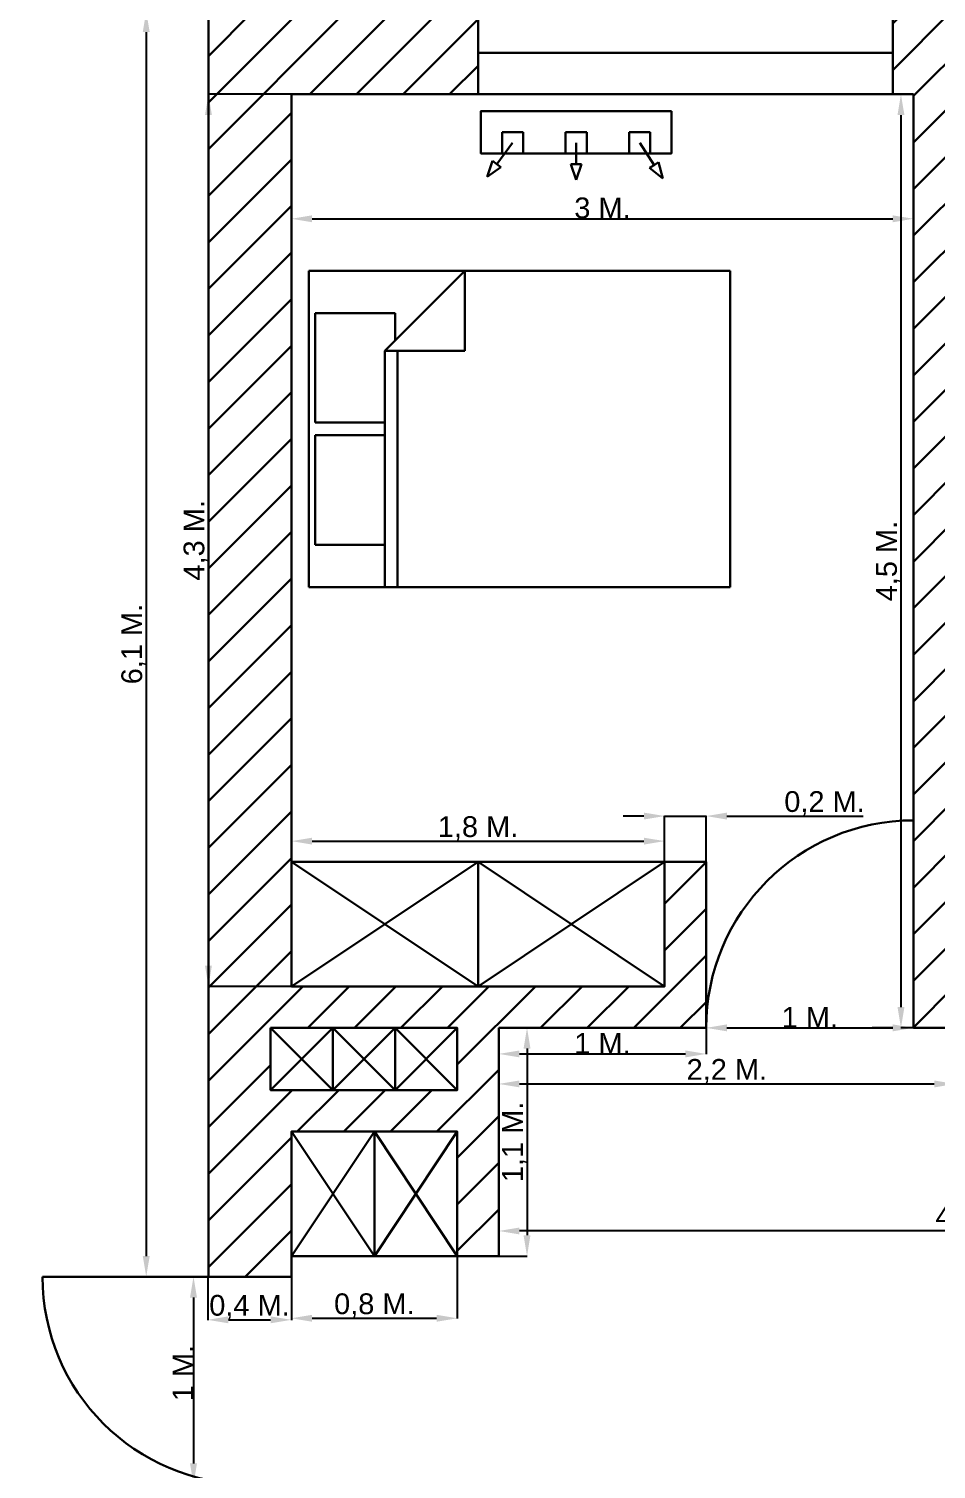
# Model space of a CAD drawing. Header units: millimetres. Extents: x 2020 to 22814, y -453 to 28710.
# Drawn here: x 6257 to 10632, y 18272 to 25215 of the extents above; entities that cross this region are included whole.
import ezdxf

# ---------------------------------------------------------------- set-up
doc = ezdxf.new("R2010")
doc.units = ezdxf.units.MM
doc.layers.add('contur', color=7, linetype='Continuous', lineweight=30)
doc.layers.add('dimension', color=30, linetype='Continuous')
doc.styles.get("Standard").update_dxf_attribs({"font": 'arial.ttf'})
doc.dimstyles.new('Meters', dxfattribs={"dimtxt": 100, "dimasz": 100, "dimexe": 1.25, "dimexo": 0.625, "dimtad": 1, "dimlfac": 0.001, "dimtxsty": 'Standard', "dimcen": 2.5, "dimadec": 0, "dimazin": 0, "dimtfac": 1, "dimtmove": 0, "dimatfit": 3, "dimfxl": 1, "dimarcsym": 0})

# ---------------------------------------------------------------- blocks, each defined once
blk = doc.blocks.new('Bed - Queen')
at = {"linetype": 'Continuous'}
for p, q in [((0, -80.00003), (0, 0)), ((0, 0), (59.99999, 0)), ((59.99999, 0), (59.99999, -80.00003)), ((7.99999, -1.2), (28.79998, -1.2)), ((7.99999, -14.4), (7.99999, -1.2)), ((28.79998, -1.2), (28.79998, -14.4)), ((31.19999, -1.2), (51.99999, -1.2)), ((31.19999, -14.4), (31.19999, -1.2)), ((51.99999, -1.2), (51.99999, -16.4)), ((0, -14.4), (44.8, -14.4)), ((59.99999, -29.6), (44.8, -14.4)), ((44.8, -14.4), (44.8, -29.6)), ((51.99999, -16.4), (46.79936, -16.4)), ((44.8, -16.8), (0, -16.8)), ((44.8, -29.6), (59.99999, -29.6)), ((59.99999, -80.00003), (0, -80.00003))]:
    blk.add_line(p, q, dxfattribs=at)
blk = doc.blocks.new('Heater Unit')
for p, q in [((1.1007, 5.8353), (1.6336, 3.7846)), ((2.7574, 4.5144), (1.1007, 5.8353)), ((11.39, 4.02), (12.06, 6.03)), ((12.06, 6.03), (12.73, 4.02)), ((21.581, 4.4186), (23.3257, 5.6207)), ((23.3257, 5.6207), (22.6512, 3.6122)), ((1.6336, 3.7846), (2.1955, 4.1495)), ((2.1955, 4.1495), (2.7574, 4.5144)), ((4.02, 1.34), (2.1955, 4.1495)), ((12.06, 4.02), (11.39, 4.02)), ((12.73, 4.02), (12.06, 4.02)), ((12.06, 1.34), (12.06, 4.02)), ((20.1, 1.34), (22.1161, 4.0154)), ((22.1161, 4.0154), (21.581, 4.4186)), ((22.6512, 3.6122), (22.1161, 4.0154)), ((2.68, 2.68), (2.68, 0)), ((5.36, 0), (5.36, 2.68)), ((10.72, 2.68), (10.72, 0)), ((13.4, 0), (13.4, 2.68)), ((18.76, 2.68), (18.76, 0)), ((21.44, 0), (21.44, 2.68)), ((2.68, 0), (5.36, 0)), ((10.72, 0), (13.4, 0)), ((18.76, 0), (21.44, 0))]:
    blk.add_line(p, q)
blk.add_lwpolyline([(0, -2.68), (0, 2.68), (24.12, 2.68), (24.12, -2.68)], close=True)
blk = doc.blocks.new('*D23')
at = {"layer": 'Defpoints', "color": 0, "transparency": 16777216}
for p in [(9522.8, 20399.1), (10522.8, 20399.1), (10522.8, 20399.1)]:
    blk.add_point(p, dxfattribs=at)
at = {"layer": 'dimension', "color": 0, "lineweight": -2, "transparency": 16777216}
for p, q in [((9522.8, 20399.7), (9522.8, 20400.3)), ((9622.8, 20399.1), (10422.8, 20399.1)), ((10522.8, 20399.7), (10522.8, 20400.3))]:
    blk.add_line(p, q, dxfattribs=at)
at = {"layer": 'dimension', "color": 0, "transparency": 16777216}
for points in [[(9622.8, 20415.7), (9622.8, 20382.4), (9522.8, 20399.1)], [(10422.8, 20415.7), (10422.8, 20382.4), (10522.8, 20399.1)]]:
    blk.add_solid(points, dxfattribs=at)
at = {"layer": 'dimension', "color": 0, "transparency": 16777216, "insert": (10022.8, 20449.9), "char_height": 100, "attachment_point": 5}
blk.add_mtext('1 M.', dxfattribs=at)
blk = doc.blocks.new('*D24')
at = {"layer": 'Defpoints', "color": 0, "transparency": 16777216}
for p in [(7322.8, 19199.1), (7050.8, 18199.1), (7322.8, 18199.1)]:
    blk.add_point(p, dxfattribs=at)
at = {"layer": 'dimension', "color": 0, "lineweight": -2, "transparency": 16777216}
for p, q in [((7322.2, 19199.1), (7049.6, 19199.1)), ((7050.8, 19099.1), (7050.8, 18299.1)), ((7322.2, 18199.1), (7049.6, 18199.1))]:
    blk.add_line(p, q, dxfattribs=at)
at = {"layer": 'dimension', "color": 0, "transparency": 16777216}
for points in [[(7034.1, 19099.1), (7067.5, 19099.1), (7050.8, 19199.1)], [(7034.1, 18299.1), (7067.5, 18299.1), (7050.8, 18199.1)]]:
    blk.add_solid(points, dxfattribs=at)
at = {"layer": 'dimension', "color": 0, "transparency": 16777216, "insert": (6999.9, 18734.9), "char_height": 100, "attachment_point": 5, "rotation": 90}
blk.add_mtext('1 M.', dxfattribs=at)
blk = doc.blocks.new('*D33')
at = {"layer": 'Defpoints', "color": 0, "transparency": 16777216}
for p in [(10522.8, 24899.1), (10462.3, 20399.1), (10522.8, 20399.1)]:
    blk.add_point(p, dxfattribs=at)
at = {"layer": 'dimension', "color": 0, "lineweight": -2, "transparency": 16777216}
for p, q in [((10522.2, 24899.1), (10461, 24899.1)), ((10462.3, 24799.1), (10462.3, 20499.1)), ((10522.2, 20399.1), (10461, 20399.1))]:
    blk.add_line(p, q, dxfattribs=at)
at = {"layer": 'dimension', "color": 0, "transparency": 16777216}
for points in [[(10445.6, 24799.1), (10479, 24799.1), (10462.3, 24899.1)], [(10445.6, 20499.1), (10479, 20499.1), (10462.3, 20399.1)]]:
    blk.add_solid(points, dxfattribs=at)
at = {"layer": 'dimension', "color": 0, "transparency": 16777216, "insert": (10401.8, 22649.1), "char_height": 100, "attachment_point": 5, "rotation": 90}
blk.add_mtext('4,5 M.', dxfattribs=at)
blk = doc.blocks.new('*D34')
at = {"layer": 'Defpoints', "color": 0, "transparency": 16777216}
for p in [(7522.8, 24899.1), (10522.8, 24899.1), (10522.8, 24299.1)]:
    blk.add_point(p, dxfattribs=at)
at = {"layer": 'dimension', "color": 0, "lineweight": -2, "transparency": 16777216}
for p, q in [((7522.8, 24898.4), (7522.8, 24297.8)), ((10522.8, 24898.4), (10522.8, 24297.8)), ((7622.8, 24299.1), (10422.8, 24299.1))]:
    blk.add_line(p, q, dxfattribs=at)
at = {"layer": 'dimension', "color": 0, "transparency": 16777216}
for points in [[(7622.8, 24315.7), (7622.8, 24282.4), (7522.8, 24299.1)], [(10422.8, 24315.7), (10422.8, 24282.4), (10522.8, 24299.1)]]:
    blk.add_solid(points, dxfattribs=at)
at = {"layer": 'dimension', "color": 0, "transparency": 16777216, "insert": (9022.8, 24350.8), "char_height": 100, "attachment_point": 5}
blk.add_mtext('3 M.', dxfattribs=at)
blk = doc.blocks.new('*D35')
at = {"layer": 'Defpoints', "color": 0, "transparency": 16777216}
for p in [(9322.8, 21299.1), (7522.8, 21199.1), (9322.8, 21199.1)]:
    blk.add_point(p, dxfattribs=at)
at = {"layer": 'dimension', "color": 0, "lineweight": -2, "transparency": 16777216}
for p, q in [((7522.8, 21199.7), (7522.8, 21300.3)), ((7622.8, 21299.1), (9222.8, 21299.1)), ((9322.8, 21199.7), (9322.8, 21300.3))]:
    blk.add_line(p, q, dxfattribs=at)
at = {"layer": 'dimension', "color": 0, "transparency": 16777216}
for points in [[(7622.8, 21315.7), (7622.8, 21282.4), (7522.8, 21299.1)], [(9222.8, 21315.7), (9222.8, 21282.4), (9322.8, 21299.1)]]:
    blk.add_solid(points, dxfattribs=at)
at = {"layer": 'dimension', "color": 0, "transparency": 16777216, "insert": (8422.8, 21359.8), "char_height": 100, "attachment_point": 5}
blk.add_mtext('1,8 M.', dxfattribs=at)
blk = doc.blocks.new('*D36')
at = {"layer": 'Defpoints', "color": 0, "transparency": 16777216}
for p in [(9522.8, 21419.9), (9322.8, 21199.1), (9522.8, 21199.1)]:
    blk.add_point(p, dxfattribs=at)
at = {"layer": 'dimension', "color": 0, "lineweight": -2, "transparency": 16777216}
for p, q in [((9222.8, 21419.9), (9122.8, 21419.9)), ((9322.8, 21199.7), (9322.8, 21421.1)), ((9322.8, 21419.9), (9522.8, 21419.9)), ((9522.8, 21199.7), (9522.8, 21421.1)), ((9622.8, 21419.9), (10279.4, 21419.9))]:
    blk.add_line(p, q, dxfattribs=at)
at = {"layer": 'dimension', "color": 0, "transparency": 16777216}
for points in [[(9222.8, 21436.5), (9222.8, 21403.2), (9322.8, 21419.9)], [(9622.8, 21436.5), (9622.8, 21403.2), (9522.8, 21419.9)]]:
    blk.add_solid(points, dxfattribs=at)
at = {"layer": 'dimension', "color": 0, "transparency": 16777216, "insert": (10093.7, 21480.6), "char_height": 100, "attachment_point": 5}
blk.add_mtext('0,2 M.', dxfattribs=at)
blk = doc.blocks.new('*D37')
at = {"layer": 'Defpoints', "color": 0, "transparency": 16777216}
for p in [(7522.8, 19299.1), (8322.8, 19299.1), (8322.8, 18999.1)]:
    blk.add_point(p, dxfattribs=at)
at = {"layer": 'dimension', "color": 0, "lineweight": -2, "transparency": 16777216}
for p, q in [((7522.8, 19298.4), (7522.8, 18997.8)), ((8322.8, 19298.4), (8322.8, 18997.8)), ((7622.8, 18999.1), (8222.8, 18999.1))]:
    blk.add_line(p, q, dxfattribs=at)
at = {"layer": 'dimension', "color": 0, "transparency": 16777216}
for points in [[(7622.8, 19015.7), (7622.8, 18982.4), (7522.8, 18999.1)], [(8222.8, 19015.7), (8222.8, 18982.4), (8322.8, 18999.1)]]:
    blk.add_solid(points, dxfattribs=at)
at = {"layer": 'dimension', "color": 0, "transparency": 16777216, "insert": (7922.8, 19059.8), "char_height": 100, "attachment_point": 5}
blk.add_mtext('0,8 M.', dxfattribs=at)
blk = doc.blocks.new('*D46')
at = {"layer": 'Defpoints', "color": 0, "transparency": 16777216}
for p in [(7522.8, 24899.1), (7122.8, 20599.1), (7522.8, 20599.1)]:
    blk.add_point(p, dxfattribs=at)
at = {"layer": 'dimension', "color": 0, "lineweight": -2, "transparency": 16777216}
for p, q in [((7522.2, 24899.1), (7121.6, 24899.1)), ((7122.8, 24799.1), (7122.8, 20699.1)), ((7522.2, 20599.1), (7121.6, 20599.1))]:
    blk.add_line(p, q, dxfattribs=at)
at = {"layer": 'dimension', "color": 0, "transparency": 16777216}
for points in [[(7106.1, 24799.1), (7139.5, 24799.1), (7122.8, 24899.1)], [(7106.1, 20699.1), (7139.5, 20699.1), (7122.8, 20599.1)]]:
    blk.add_solid(points, dxfattribs=at)
at = {"layer": 'dimension', "color": 0, "transparency": 16777216, "insert": (7062.1, 22749.1), "char_height": 100, "attachment_point": 5, "rotation": 90}
blk.add_mtext('4,3 M.', dxfattribs=at)
blk = doc.blocks.new('*D47')
at = {"layer": 'Defpoints', "color": 0, "transparency": 16777216}
for p in [(7122.8, 25299.1), (6822.8, 19199.1), (7119.1, 19199.1)]:
    blk.add_point(p, dxfattribs=at)
at = {"layer": 'dimension', "color": 0, "lineweight": -2, "transparency": 16777216}
for p, q in [((7122.2, 25299.1), (6821.6, 25299.1)), ((6822.8, 25199.1), (6822.8, 19299.1)), ((7118.4, 19199.1), (6821.6, 19199.1))]:
    blk.add_line(p, q, dxfattribs=at)
at = {"layer": 'dimension', "color": 0, "transparency": 16777216}
for points in [[(6806.1, 25199.1), (6839.5, 25199.1), (6822.8, 25299.1)], [(6806.1, 19299.1), (6839.5, 19299.1), (6822.8, 19199.1)]]:
    blk.add_solid(points, dxfattribs=at)
at = {"layer": 'dimension', "color": 0, "transparency": 16777216, "insert": (6762.1, 22249.1), "char_height": 100, "attachment_point": 5, "rotation": 90}
blk.add_mtext('6,1 M.', dxfattribs=at)
blk = doc.blocks.new('*D48')
at = {"layer": 'Defpoints', "color": 0, "transparency": 16777216}
for p in [(8522.8, 20399.1), (9522.8, 20399.1), (9522.8, 20273.4)]:
    blk.add_point(p, dxfattribs=at)
at = {"layer": 'dimension', "color": 0, "lineweight": -2, "transparency": 16777216}
for p, q in [((8522.8, 20398.4), (8522.8, 20272.1)), ((9522.8, 20398.4), (9522.8, 20272.1)), ((8622.8, 20273.4), (9422.8, 20273.4))]:
    blk.add_line(p, q, dxfattribs=at)
at = {"layer": 'dimension', "color": 0, "transparency": 16777216}
for points in [[(8622.8, 20290.1), (8622.8, 20256.7), (8522.8, 20273.4)], [(9422.8, 20290.1), (9422.8, 20256.7), (9522.8, 20273.4)]]:
    blk.add_solid(points, dxfattribs=at)
at = {"layer": 'dimension', "color": 0, "transparency": 16777216, "insert": (9022.8, 20324.3), "char_height": 100, "attachment_point": 5}
blk.add_mtext('1 M.', dxfattribs=at)
blk = doc.blocks.new('*D49')
at = {"layer": 'Defpoints', "color": 0, "transparency": 16777216}
for p in [(8522.8, 20399.1), (10722.8, 20399.1), (10722.8, 20128.7)]:
    blk.add_point(p, dxfattribs=at)
at = {"layer": 'dimension', "color": 0, "lineweight": -2, "transparency": 16777216}
for p, q in [((8522.8, 20398.4), (8522.8, 20127.5)), ((10722.8, 20398.4), (10722.8, 20127.5)), ((8622.8, 20128.7), (10622.8, 20128.7))]:
    blk.add_line(p, q, dxfattribs=at)
at = {"layer": 'dimension', "color": 0, "transparency": 16777216}
for points in [[(8622.8, 20145.4), (8622.8, 20112.1), (8522.8, 20128.7)], [(10622.8, 20145.4), (10622.8, 20112.1), (10722.8, 20128.7)]]:
    blk.add_solid(points, dxfattribs=at)
at = {"layer": 'dimension', "color": 0, "transparency": 16777216, "insert": (9622.8, 20189.5), "char_height": 100, "attachment_point": 5}
blk.add_mtext('2,2 M.', dxfattribs=at)
blk = doc.blocks.new('*D50')
at = {"layer": 'Defpoints', "color": 0, "transparency": 16777216}
for p in [(10522.8, 20400.3), (10722.8, 20400.3), (10722.8, 20399.1)]:
    blk.add_point(p, dxfattribs=at)
at = {"layer": 'dimension', "color": 0, "lineweight": -2, "transparency": 16777216}
for p, q in [((10422.8, 20399.1), (10322.8, 20399.1)), ((10522.8, 20399.7), (10522.8, 20397.8)), ((10522.8, 20399.1), (10722.8, 20399.1)), ((10722.8, 20399.7), (10722.8, 20397.8)), ((10822.8, 20399.1), (11294.3, 20399.1))]:
    blk.add_line(p, q, dxfattribs=at)
at = {"layer": 'dimension', "color": 0, "transparency": 16777216}
for points in [[(10422.8, 20415.7), (10422.8, 20382.4), (10522.8, 20399.1)], [(10822.8, 20415.7), (10822.8, 20382.4), (10722.8, 20399.1)]]:
    blk.add_solid(points, dxfattribs=at)
at = {"layer": 'dimension', "color": 0, "transparency": 16777216, "insert": (11108.6, 20459.8), "char_height": 100, "attachment_point": 5}
blk.add_mtext('0,2 M.', dxfattribs=at)
blk = doc.blocks.new('*D51')
at = {"layer": 'Defpoints', "color": 0, "transparency": 16777216}
for p in [(8522.8, 20399.1), (8522.8, 19299.1), (8659.1, 19299.1)]:
    blk.add_point(p, dxfattribs=at)
at = {"layer": 'dimension', "color": 0, "lineweight": -2, "transparency": 16777216}
for p, q in [((8523.4, 20399.1), (8660.3, 20399.1)), ((8659.1, 20299.1), (8659.1, 19399.1)), ((8523.4, 19299.1), (8660.3, 19299.1))]:
    blk.add_line(p, q, dxfattribs=at)
at = {"layer": 'dimension', "color": 0, "transparency": 16777216}
for points in [[(8642.4, 20299.1), (8675.7, 20299.1), (8659.1, 20399.1)], [(8642.4, 19399.1), (8675.7, 19399.1), (8659.1, 19299.1)]]:
    blk.add_solid(points, dxfattribs=at)
at = {"layer": 'dimension', "color": 0, "transparency": 16777216, "insert": (8598.3, 19849.1), "char_height": 100, "attachment_point": 5, "rotation": 90}
blk.add_mtext('1,1 M.', dxfattribs=at)
blk = doc.blocks.new('*D53')
at = {"layer": 'Defpoints', "color": 0, "transparency": 16777216}
for p in [(7119.1, 19199.1), (7522.8, 19199.1), (7522.8, 18991.6)]:
    blk.add_point(p, dxfattribs=at)
at = {"layer": 'dimension', "color": 0, "lineweight": -2, "transparency": 16777216}
for p, q in [((7119.1, 19198.4), (7119.1, 18990.3)), ((7522.8, 19198.4), (7522.8, 18990.3)), ((7219.1, 18991.6), (7422.8, 18991.6))]:
    blk.add_line(p, q, dxfattribs=at)
at = {"layer": 'dimension', "color": 0, "transparency": 16777216}
for points in [[(7219.1, 19008.3), (7219.1, 18974.9), (7119.1, 18991.6)], [(7422.8, 19008.3), (7422.8, 18974.9), (7522.8, 18991.6)]]:
    blk.add_solid(points, dxfattribs=at)
at = {"layer": 'dimension', "color": 0, "transparency": 16777216, "insert": (7320.9, 19052.3), "char_height": 100, "attachment_point": 5}
blk.add_mtext('0,4 M.', dxfattribs=at)
blk = doc.blocks.new('*D58')
at = {"layer": 'Defpoints', "color": 0, "transparency": 16777216}
for p in [(8522.8, 19419.9), (8522.8, 19299.1), (13122.9, 19299.1)]:
    blk.add_point(p, dxfattribs=at)
at = {"layer": 'dimension', "color": 0, "lineweight": -2, "transparency": 16777216}
for p, q in [((8522.8, 19299.7), (8522.8, 19421.1)), ((13022.9, 19419.9), (8622.8, 19419.9)), ((13122.9, 19299.7), (13122.9, 19421.1))]:
    blk.add_line(p, q, dxfattribs=at)
at = {"layer": 'dimension', "color": 0, "transparency": 16777216}
for points in [[(8622.8, 19436.5), (8622.8, 19403.2), (8522.8, 19419.9)], [(13022.9, 19436.5), (13022.9, 19403.2), (13122.9, 19419.9)]]:
    blk.add_solid(points, dxfattribs=at)
at = {"layer": 'dimension', "color": 0, "transparency": 16777216, "insert": (10822.8, 19480.6), "char_height": 100, "attachment_point": 5}
blk.add_mtext('4,6 M.', dxfattribs=at)

msp = doc.modelspace()

# ---------------------------------------------------------------- hatches: boundary and pattern name
at = {"layer": 'contur'}
h = msp.add_hatch(dxfattribs=at)
h.set_pattern_fill('ANSI31', color=256, scale=50)
h.paths.add_polyline_path([(7522.804, 24899.067), (8422.804, 24899.067), (8422.804, 25299.067), (7122.804, 25299.067), (7122.804, 19199.067), (7522.804, 19199.067), (7522.804, 19299.067), (7522.804, 19899.067), (7922.804, 19899.067), (8322.804, 19899.067), (8322.804, 19299.067), (8522.804, 19299.067), (8522.804, 20399.067), (9522.804, 20399.067), (9522.804, 21199.067), (9322.804, 21199.067), (9322.804, 20599.067), (8422.804, 20599.067), (7522.804, 20599.067)])
h.paths.add_polyline_path([(7422.804, 20399.067), (7722.804, 20399.067), (8022.804, 20399.067), (8322.804, 20399.067), (8322.804, 20099.067), (8022.804, 20099.067), (7722.804, 20099.067), (7422.804, 20099.067)], flags=16)
h.paths.add_polyline_path([(7572.804, 20249.067), (7722.804, 20399.067), (7872.804, 20249.067), (8022.804, 20399.067), (8172.804, 20249.067), (8022.804, 20099.067), (7872.804, 20249.067), (7722.804, 20099.067)], flags=0)
h.paths.add_polyline_path([(10922.804, 25299.067), (10422.804, 25299.067), (10422.804, 24899.067), (10522.804, 24899.067), (10522.804, 20599.067), (10522.804, 20499.067), (10522.804, 20399.067), (10722.804, 20399.067), (10722.804, 23699.067), (10922.804, 23699.067)])
h.paths.add_polyline_path([(13522.804, 24099.067), (12422.804, 24099.067), (12422.804, 23699.067), (12722.804, 23699.067), (12722.804, 23899.067), (13022.804, 23899.067), (13022.804, 23699.067), (13122.804, 23699.067), (13123.018, 23229.092), (13522.804, 23229.092)])
h.paths.add_polyline_path([(10022.804, 14099.067), (10022.804, 14799.067), (10122.804, 14799.067), (10122.804, 14999.067), (10022.804, 14999.067), (10022.804, 15399.067), (10022.804, 16099.067), (9822.804, 16099.067), (9822.804, 15499.067), (9822.804, 15399.067), (8522.804, 15399.067), (8522.804, 15799.067), (8072.804, 15799.067), (8072.804, 16094.386), (8072.804, 16846.727), (8072.804, 17599.067), (8522.804, 17599.067), (9822.804, 17599.067), (9822.804, 17099.067), (10022.804, 17099.067), (10022.804, 17799.067), (7522.804, 17799.067), (7122.804, 17799.067), (7122.804, 17599.067), (7122.804, 17399.067), (7722.804, 17399.067), (7722.804, 14999.067), (9622.804, 14999.067), (9622.804, 10299.067), (10122.804, 10299.067), (10122.804, 10699.067), (10022.804, 10699.067), (10022.804, 11299.067)])
h.paths.add_polyline_path([(8315.447, 15099.067), (7815.447, 15099.067), (7815.447, 15599.067), (8315.447, 15599.067)], flags=16)
h.paths.add_polyline_path([(15365.177, 340.757), (18440.723, 340.757), (18440.723, 1272.601), (15365.177, 1272.601)], flags=9)
h.paths.add_polyline_path([(22246.231, -452.956), (22565.467, -452.956), (22565.467, 62.222), (22246.231, 62.222)], flags=9)
h.paths.add_polyline_path([(20746.231, -452.956), (21065.467, -452.956), (21065.467, 62.222), (20746.231, 62.222)], flags=9)
h.paths.add_polyline_path([(22100.597, 1047.044), (22711.102, 1047.044), (22711.102, 1562.222), (22100.597, 1562.222)], flags=9)
h.paths.add_polyline_path([(21661.929, 254.693), (22813.958, 254.693), (22813.958, 739.942), (21661.929, 739.942)], flags=9)
h.paths.add_polyline_path([(20161.929, 254.693), (21139.333, 254.693), (21139.333, 739.942), (20161.929, 739.942)], flags=9)
h.paths.add_polyline_path([(21678.172, 1840.172), (22681.071, 1840.172), (22681.071, 2227.962), (21678.172, 2227.962)], flags=9)
h.paths.add_polyline_path([(7678.129, 1340.129), (9593.801, 1340.129), (9593.801, 1728.175), (7678.129, 1728.175)], flags=9)
h.paths.add_polyline_path([(5179.28, 1341.451), (6592.309, 1341.451), (6592.309, 1722.59), (5179.28, 1722.59)], flags=9)
h.paths.add_polyline_path([(7678.939, 1841.11), (10174.676, 1841.11), (10174.676, 2224.295), (7678.939, 2224.295)], flags=9)
h.paths.add_polyline_path([(5178.172, 1840.172), (6511.392, 1840.172), (6511.392, 2227.962), (5178.172, 2227.962)], flags=9)
h.paths.add_polyline_path([(15963.915, 2523.085), (20834.993, 2523.085), (20834.993, 3553.439), (15963.915, 3553.439)], flags=9)
h.paths.add_polyline_path([(7014.734, 2527.177), (12311.46, 2527.177), (12311.46, 3557.532), (7014.734, 3557.532)], flags=9)

# ---------------------------------------------------------------- linework, layer by layer
for p, q in [((7122.804, 25299.067), (7122.804, 19199.067)), ((8422.804, 25299.067), (8422.804, 24899.067)), ((8422.804, 24899.067), (8422.804, 25299.067)), ((10422.804, 25299.067), (10422.804, 24899.067)), ((10422.804, 25299.067), (10422.804, 24899.067)), ((10422.804, 25299.067), (10422.804, 24899.067)), ((7522.804, 20599.067), (7522.804, 24899.067)), ((7522.804, 24899.067), (8422.804, 24899.067)), ((10422.804, 24899.067), (8422.804, 24899.067)), ((10422.804, 24899.067), (10522.804, 24899.067)), ((10422.804, 24899.067), (10522.804, 24899.067)), ((10522.804, 24899.067), (10522.804, 20599.067)), ((10522.804, 20399.067), (10522.804, 21399.067)), ((7522.804, 20599.067), (8422.804, 21199.067)), ((8422.804, 20599.067), (7522.804, 21199.067)), ((8422.804, 21199.067), (9322.804, 20599.067)), ((9322.804, 21199.067), (8422.804, 20599.067)), ((9322.804, 21199.067), (9322.804, 20599.067)), ((9522.804, 21199.067), (9322.804, 21199.067)), ((9322.804, 21199.067), (9322.804, 20599.067)), ((9522.804, 20399.067), (9522.804, 21199.067)), ((9322.804, 20599.067), (7522.804, 20599.067)), ((9322.804, 20599.067), (7522.804, 20599.067)), ((10522.804, 20599.067), (10522.804, 20499.067)), ((10522.804, 20399.067), (10522.804, 20499.067)), ((7422.804, 20099.067), (7722.804, 20399.067)), ((7422.804, 20399.067), (7722.804, 20099.067)), ((7722.804, 20399.067), (8022.804, 20099.067)), ((7722.804, 20099.067), (8022.804, 20399.067)), ((8022.804, 20099.067), (8322.804, 20399.067)), ((8022.804, 20399.067), (8322.804, 20099.067)), ((8522.804, 19299.067), (8522.804, 20399.067)), ((8522.804, 20399.067), (9522.804, 20399.067)), ((10722.804, 20399.067), (10522.804, 20399.067)), ((7522.804, 19299.067), (7522.804, 19899.067)), ((8322.804, 19899.067), (7522.804, 19899.067)), ((7522.804, 19899.067), (7922.804, 19299.067)), ((7522.804, 19299.067), (7922.804, 19899.067)), ((7922.804, 19299.067), (8322.804, 19899.067)), ((7922.804, 19899.067), (8322.804, 19299.067)), ((8322.804, 19299.067), (8322.804, 19899.067)), ((7522.804, 19199.067), (7522.804, 19299.067)), ((7522.804, 19299.067), (8522.804, 19299.067)), ((7322.804, 19199.067), (6322.804, 19199.067)), ((7122.804, 19199.067), (7522.804, 19199.067))]:
    msp.add_line(p, q, dxfattribs=at)
at = {"layer": 'contur', "color": 4}
msp.add_line((8422.804, 25099.067), (10422.804, 25099.067), dxfattribs=at)
at = {"layer": 'contur'}
for points in [[(8422.804, 21199.067), (7522.804, 21199.067), (7522.804, 20599.067), (8422.804, 20599.067)], [(8422.804, 20599.067), (9322.804, 20599.067), (9322.804, 21199.067), (8422.804, 21199.067)], [(7422.804, 20399.067), (7722.804, 20399.067), (7722.804, 20099.067), (7422.804, 20099.067)], [(7722.804, 20399.067), (8022.804, 20399.067), (8022.804, 20099.067), (7722.804, 20099.067)], [(8022.804, 20399.067), (8322.804, 20399.067), (8322.804, 20099.067), (8022.804, 20099.067)], [(7522.804, 19299.067), (7922.804, 19299.067), (7922.804, 19899.067), (7522.804, 19899.067)], [(7922.804, 19299.067), (8322.804, 19299.067), (8322.804, 19899.067), (7922.804, 19899.067)]]:
    msp.add_lwpolyline(points, close=True, dxfattribs=at)
for centre, start, end in [((10522.804, 20399.067), 90, 180), ((7322.804, 19199.067), 180, 270)]:
    msp.add_arc(centre, 1000, start, end, dxfattribs=at)

# ---------------------------------------------------------------- block references
for name, p, xscale, yscale, zscale, rotation in [('Heater Unit', (9355.499, 24715.956), 38.09999999999999, 38.09999999999999, 38.09999999999999, 180), ('Bed - Queen', (7607.061, 22523.928), 25.4, 25.4, 25.4, 90)]:
    msp.add_blockref(name, p, dxfattribs=dict(at, xscale=xscale, yscale=yscale, zscale=zscale, rotation=rotation))

# ---------------------------------------------------------------- dimensions: what is measured, and where the dimension line sits
at = {"layer": 'dimension'}
for base, p1, p2, picture, middle in [((6822.804, 19199.067), (7122.804, 25299.067), (7119.054, 19199.067), '*D47', (6762.083, 22249.067)), ((7122.804, 20599.067), (7522.804, 24899.067), (7522.804, 20599.067), '*D46', (7062.083, 22749.067)), ((8659.057, 19299.067), (8522.804, 20399.067), (8522.804, 19299.067), '*D51', (8598.337, 19849.067))]:
    dim = msp.add_linear_dim(base=base, p1=p1, p2=p2, angle=90, dimstyle='Meters', override={"dimpost": ' M.'}, dxfattribs=at)
    dim.commit()
    dim.dimension.update_dxf_attribs({"geometry": picture, "text_midpoint": middle})
for base, p1, p2, picture, middle in [((10522.804, 24299.067), (7522.804, 24899.067), (10522.804, 24899.067), '*D34', (9022.804, 24350.783)), ((9322.804, 21299.067), (7522.804, 21199.067), (9322.804, 21199.067), '*D35', (8422.804, 21359.787)), ((10522.804, 20399.067), (9522.804, 20399.067), (10522.804, 20399.067), '*D23', (10022.804, 20449.931)), ((10722.804, 20399.067), (10522.804, 20400.317), (10722.804, 20400.317), '*D50', (11108.558, 20459.787)), ((9522.804, 20273.394), (8522.804, 20399.067), (9522.804, 20399.067), '*D48', (9022.804, 20324.258)), ((10722.804, 20128.731), (8522.804, 20399.067), (10722.804, 20399.067), '*D49', (9622.804, 20189.451)), ((8322.804, 18999.067), (7522.804, 19299.067), (8322.804, 19299.067), '*D37', (7922.804, 19059.787)), ((7522.804, 18991.585), (7119.054, 19199.067), (7522.804, 19199.067), '*D53', (7320.929, 19052.306))]:
    dim = msp.add_linear_dim(base=base, p1=p1, p2=p2, dimstyle='Meters', override={"dimpost": ' M.'}, dxfattribs=at)
    dim.commit()
    dim.dimension.update_dxf_attribs({"geometry": picture, "text_midpoint": middle})
for base, p1, p2, picture, middle in [((10462.288, 20399.067), (10522.804, 24899.067), (10522.804, 20399.067), '*D33', (10462.288, 22649.067)), ((7050.81, 18199.067), (7322.804, 19199.067), (7322.804, 18199.067), '*D24', (7050.81, 18734.922))]:
    dim = msp.add_linear_dim(base=base, p1=p1, p2=p2, angle=90, dimstyle='Meters', override={"dimpost": ' M.'}, dxfattribs=at)
    dim.commit()
    dim.dimension.update_dxf_attribs({"geometry": picture, "text_midpoint": middle, "dimtype": 160})
for base, p1, p2, picture, middle in [((9522.804, 21419.883), (9322.804, 21199.067), (9522.804, 21199.067), '*D36', (10093.688, 21419.883)), ((8522.804, 19419.883), (13122.865, 19299.067), (8522.804, 19299.067), '*D58', (10822.834, 19419.883))]:
    dim = msp.add_linear_dim(base=base, p1=p1, p2=p2, dimstyle='Meters', override={"dimpost": ' M.'}, dxfattribs=at)
    dim.commit()
    dim.dimension.update_dxf_attribs({"geometry": picture, "text_midpoint": middle, "dimtype": 160})

doc.saveas('drawing.dxf')
